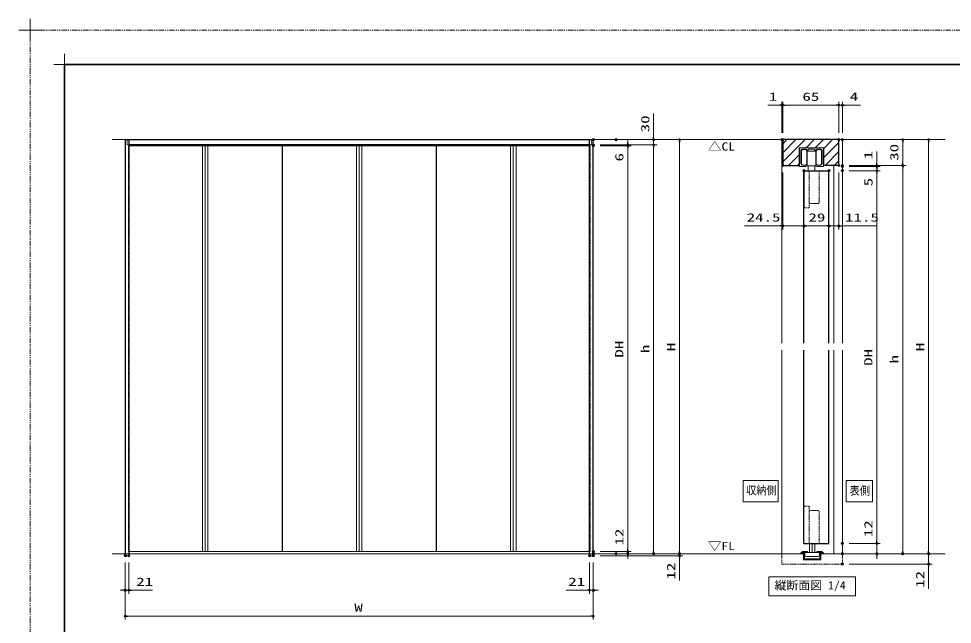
# Model space of a CAD drawing. Units: millimetres, scale not verified. Extents: x -1306 to 1306, y -607 to 607.
# Drawn here: x -1306 to -224, y -95 to 607 of the extents above; entities that cross this region are included whole.
import ezdxf
from ezdxf.enums import TextEntityAlignment as Align

# ---------------------------------------------------------------- set-up
doc = ezdxf.new("R2010")
doc.units = ezdxf.units.MM
doc.header["$LTSCALE"] = 5
doc.header["$PDMODE"] = 32
doc.header["$PDSIZE"] = 2.5
doc.linetypes.add('USER1', pattern=[2.5, 1.25, -0.25, 0.25, -0.25, 0.25, -0.25])
doc.linetypes.add('USER2', pattern=[0.375, 0.25, -0.125])
for name, color, linetype, lineweight in [('0-1_線(黄)', 2, 'Continuous', 15), ('0-3_陰線', 4, 'USER1', 9), ('0-B_点線(水)', 4, 'USER2', 9), ('0-D_線(白)', 7, 'Continuous', 30), ('1-0_線(水)', 4, 'Continuous', 9), ('1-1_寸法線', 3, 'Continuous', 13), ('1-2_ハッチング', 6, 'Continuous', 9), ('1-4_DEFPOINTS', 7, 'Continuous', 5), ('1-5_0', 3, 'Continuous', 25), ('1-6_点線(黄)', 2, 'USER2', 15), ('1-7_図面枠', 7, 'Continuous', 35), ('1-8_一般', 7, 'Continuous', 5)]:
    doc.layers.add(name, color=color, linetype=linetype, lineweight=lineweight)
doc.styles.add('ＭＳ ゴシック', font='')
doc.styles.get('ＭＳ ゴシック').set_extended_font_data('MS Gothic')

# ---------------------------------------------------------------- blocks, each defined once
blk = doc.blocks.new('_DOT')
at = {"layer": '1-5_0'}
blk.add_line((-2.5, 0), (-5, 0), dxfattribs=at)
for points in [[(0, 0), (-2.5, 0), (-2.48, 0.313)], [(0, 0), (-2.48, -0.313), (-2.5, 0)], [(0, 0), (-2.48, 0.313), (-2.421, 0.622)], [(0, 0), (-2.421, -0.622), (-2.48, -0.313)], [(0, 0), (-2.421, 0.622), (-2.324, 0.92)], [(0, 0), (-2.324, -0.92), (-2.421, -0.622)], [(0, 0), (-2.324, 0.92), (-2.191, 1.204)], [(0, 0), (-2.191, -1.204), (-2.324, -0.92)], [(0, 0), (-2.191, 1.204), (-2.023, 1.469)], [(0, 0), (-2.023, -1.469), (-2.191, -1.204)], [(0, 0), (-2.023, 1.469), (-1.822, 1.711)], [(0, 0), (-1.822, -1.711), (-2.023, -1.469)], [(0, 0), (-1.822, 1.711), (-1.594, 1.926)], [(0, 0), (-1.594, -1.926), (-1.822, -1.711)], [(0, 0), (-1.594, 1.926), (-1.34, 2.111)], [(0, 0), (-1.34, -2.111), (-1.594, -1.926)], [(0, 0), (-1.34, 2.111), (-1.064, 2.262)], [(0, 0), (-1.064, -2.262), (-1.34, -2.111)], [(0, 0), (-1.064, 2.262), (-0.773, 2.378)], [(0, 0), (-0.773, -2.378), (-1.064, -2.262)], [(0, 0), (-0.773, 2.378), (-0.468, 2.456)], [(0, 0), (-0.468, -2.456), (-0.773, -2.378)], [(0, 0), (-0.468, 2.456), (-0.157, 2.495)], [(0, 0), (-0.157, -2.495), (-0.468, -2.456)], [(0, 0), (-0.157, 2.495), (0.157, 2.495)], [(0, 0), (0.157, -2.495), (-0.157, -2.495)], [(0, 0), (0.157, 2.495), (0.468, 2.456)], [(0, 0), (0.468, 2.456), (0.773, 2.378)], [(0, 0), (0.773, 2.378), (1.064, 2.262)], [(0, 0), (1.064, 2.262), (1.34, 2.111)], [(0, 0), (1.34, 2.111), (1.594, 1.926)], [(0, 0), (1.594, 1.926), (1.822, 1.711)], [(0, 0), (1.822, 1.711), (2.023, 1.469)], [(0, 0), (2.023, 1.469), (2.191, 1.204)], [(0, 0), (2.191, 1.204), (2.324, 0.92)], [(0, 0), (2.324, 0.92), (2.421, 0.622)], [(0, 0), (2.421, 0.622), (2.48, 0.313)], [(0, 0), (2.48, 0.313), (2.5, 0)], [(0, 0), (0.468, -2.456), (0.157, -2.495)], [(0, 0), (0.773, -2.378), (0.468, -2.456)], [(0, 0), (1.064, -2.262), (0.773, -2.378)], [(0, 0), (1.34, -2.111), (1.064, -2.262)], [(0, 0), (1.594, -1.926), (1.34, -2.111)], [(0, 0), (1.822, -1.711), (1.594, -1.926)], [(0, 0), (2.023, -1.469), (1.822, -1.711)], [(0, 0), (2.191, -1.204), (2.023, -1.469)], [(0, 0), (2.324, -0.92), (2.191, -1.204)], [(0, 0), (2.421, -0.622), (2.324, -0.92)], [(0, 0), (2.48, -0.313), (2.421, -0.622)], [(0, 0), (2.5, 0), (2.48, -0.313)]]:
    blk.add_solid(points, dxfattribs=at)
blk = doc.blocks.new('グループ-13-1')
at = {"layer": '1-8_一般'}
for p, q in [((62041.6, -14029.5), (62041.6, -13365.5)), ((61709.6, -13697.5), (62373.6, -13697.5))]:
    blk.add_line(p, q, dxfattribs=at)

msp = doc.modelspace()

# ---------------------------------------------------------------- linework, layer by layer
at = {"layer": '0-1_線(黄)'}
for p, q in [((-1197.845, 467.006), (-232.32, 467.006)), ((-1197.845, -12.994), (-396.358, -12.994)), ((-376.358, -12.994), (-232.32, -12.994))]:
    msp.add_line(p, q, dxfattribs=at)
msp.add_lwpolyline([(-436.379, -39.994), (-336.153, -39.994), (-336.153, -61.829), (-436.379, -61.829)], close=True, dxfattribs=at)
at = {"layer": '0-3_陰線'}
for p in [(387.036, 594), (-1292.964, -594)]:
    msp.add_line(p, (-1292.964, 594), dxfattribs=at)
at = {"layer": '0-B_点線(水)'}
for p, q in [((-1179.101, -10.594), (-1179.101, 459.806)), ((-1178.501, 459.806), (-1179.101, 459.806)), ((-644.301, 459.806), (-643.701, 459.806)), ((-643.701, 459.806), (-643.701, -10.594)), ((-389.858, 388.006), (-389.858, 431.006)), ((-378.358, 394.006), (-378.358, 431.006)), ((-389.858, 393.006), (-379.358, 393.006)), ((-394.858, 388.006), (-389.858, 388.006)), ((-395.858, 40.955), (-395.858, -0.995)), ((-389.909, 36.955), (-379.358, 36.955)), ((-378.358, 35.955), (-378.358, -0.995)), ((-1178.501, -10.594), (-1179.101, -10.594)), ((-644.301, -10.594), (-643.701, -10.594)), ((-1182.701, -12.994), (-1182.701, -15.394)), ((-1182.701, -15.394), (-1178.501, -15.394)), ((-1178.501, -12.994), (-1178.501, -15.394)), ((-644.301, -12.994), (-644.301, -15.394)), ((-644.301, -15.394), (-640.101, -15.394)), ((-640.101, -15.394), (-640.101, -12.994))]:
    msp.add_line(p, q, dxfattribs=at)
for points in [[(-1178.501, 461.006), (-1180.501, 461.006), (-1180.501, 467.006)], [(-644.301, 461.006), (-642.301, 461.006), (-642.301, 467.006)], [(-395.858, 40.955), (-395.858, -0.995), (-378.358, -0.995)], [(-394.858, 41.955), (-389.858, 41.955), (-389.858, -0.995)]]:
    msp.add_lwpolyline(points, dxfattribs=at)
for centre, start, end in [((-379.358, 394.006), 270, 0), ((-394.858, 389.006), 180, 270), ((-394.858, 40.955), 90, 180), ((-379.358, 35.955), 0, 90)]:
    msp.add_arc(centre, 1, start, end, dxfattribs=at)
at = {"layer": '0-D_線(白)'}
for p, q in [((-1182.701, 467.006), (-1182.701, -12.994)), ((-1182.701, 467.006), (-640.101, 467.006)), ((-1178.501, 467.006), (-1178.501, -12.994)), ((-644.301, -12.994), (-644.301, 467.006)), ((-640.101, -12.994), (-640.101, 467.006)), ((-644.301, 461.006), (-1178.501, 461.006)), ((-420.358, 437.006), (-401.408, 437.006)), ((-355.358, 437.006), (-372.808, 437.006)), ((-395.858, 431.006), (-366.858, 431.006)), ((-395.858, 431.006), (-378.358, 431.006)), ((-395.858, 431.006), (-395.858, 389.006)), ((-395.858, 231.006), (-395.858, 431.006)), ((-366.858, 231.006), (-366.858, 431.006)), ((-395.858, -0.995), (-395.858, 223.006)), ((-366.858, -0.995), (-366.858, 223.006)), ((-395.858, -0.995), (-366.858, -0.995))]:
    msp.add_line(p, q, dxfattribs=at)
msp.add_lwpolyline([(-355.358, 437.006), (-355.358, 467.006), (-420.358, 467.006), (-420.358, 437.006)], dxfattribs=at)
at = {"layer": '1-0_線(水)'}
for p, q in [((-421.358, 467.006), (-421.358, 231.006)), ((-351.358, 467.006), (-351.358, 231.006)), ((-1000.901, 459.806), (-1178.501, 459.806)), ((-822.301, 459.806), (-1000.501, 459.806)), ((-644.301, 459.806), (-821.901, 459.806)), ((-401.108, 456.006), (-401.108, 436.506)), ((-374.608, 457.506), (-399.608, 457.506)), ((-393.208, 456.006), (-398.108, 456.006)), ((-392.208, 455.006), (-392.208, 454.306)), ((-391.008, 454.306), (-391.008, 455.706)), ((-387.408, 456.006), (-390.708, 456.006)), ((-387.108, 456.306), (-387.408, 456.006)), ((-383.208, 455.706), (-383.208, 454.306)), ((-382.008, 454.306), (-382.008, 455.006)), ((-376.108, 456.006), (-381.008, 456.006)), ((-373.108, 436.506), (-373.108, 456.006)), ((-399.608, 439.484), (-399.608, 454.506)), ((-398.708, 454.606), (-398.708, 438.406)), ((-392.708, 454.606), (-392.658, 454.606)), ((-392.708, 454.606), (-392.708, 438.406)), ((-392.708, 451.506), (-392.108, 451.506)), ((-382.108, 453.506), (-392.108, 453.506)), ((-392.108, 453.506), (-392.108, 436.506)), ((-391.308, 454.006), (-391.908, 454.006)), ((-382.308, 454.006), (-382.908, 454.006)), ((-382.108, 453.506), (-382.108, 436.506)), ((-381.508, 451.506), (-382.108, 451.506)), ((-375.508, 454.606), (-375.458, 454.606)), ((-375.508, 454.606), (-375.508, 438.406)), ((-374.608, 454.506), (-374.608, 439.484)), ((-393.608, 436.006), (-400.608, 436.006)), ((-398.708, 438.406), (-398.658, 438.406)), ((-392.708, 441.506), (-392.108, 441.506)), ((-392.608, 438.006), (-392.608, 437.006)), ((-382.108, 436.506), (-392.108, 436.506)), ((-382.108, 436.506), (-392.108, 436.506)), ((-391.108, 436.506), (-391.108, 431.006)), ((-383.108, 436.506), (-383.108, 431.006)), ((-381.508, 441.506), (-382.108, 441.506)), ((-381.608, 437.006), (-381.608, 438.006)), ((-373.608, 436.006), (-380.608, 436.006)), ((-361.358, 437.006), (-361.358, 231.006)), ((-421.358, 223.006), (-421.358, -12.994)), ((-361.358, 223.006), (-361.358, -12.994)), ((-351.358, 223.006), (-351.358, -12.994)), ((-1178.501, -10.594), (-1000.901, -10.594)), ((-1000.501, -10.594), (-822.301, -10.594)), ((-821.901, -10.594), (-644.301, -10.594)), ((-397.558, -10.485), (-400.358, -12.985)), ((-397.555, -10.485), (-391.858, -10.485)), ((-391.858, -10.485), (-391.858, -11.685)), ((-389.358, -0.995), (-389.358, -11.714)), ((-386.358, -0.995), (-386.358, -11.714)), ((-383.358, -0.995), (-383.358, -11.714)), ((-380.858, -10.485), (-377.858, -10.485)), ((-380.858, -10.485), (-380.858, -11.685)), ((-397.098, -11.685), (-394.858, -11.685)), ((-396.358, -11.685), (-396.358, -19.985)), ((-395.158, -11.685), (-395.158, -18.785)), ((-395.158, -18.785), (-377.558, -18.785)), ((-394.858, -11.685), (-394.858, -14.285)), ((-394.858, -11.685), (-377.858, -11.685)), ((-392.858, -16.285), (-379.858, -16.285)), ((-377.858, -11.685), (-377.858, -14.285)), ((-377.858, -11.685), (-375.616, -11.685)), ((-377.558, -11.685), (-377.558, -18.785)), ((-376.358, -11.685), (-376.358, -19.985)), ((-375.616, -11.685), (-374.149, -12.994)), ((-374.149, -12.994), (-372.347, -12.994))]:
    msp.add_line(p, q, dxfattribs=at)
for points in [[(-392.708, 454.606), (-392.754, 454.762), (-392.889, 454.913), (-393.11, 455.056), (-393.41, 455.184), (-393.78, 455.295), (-394.208, 455.385), (-394.682, 455.451), (-395.187, 455.492), (-395.708, 455.506), (-396.229, 455.492), (-396.734, 455.451), (-397.208, 455.385), (-397.637, 455.295), (-398.007, 455.184), (-398.306, 455.056), (-398.527, 454.913), (-398.663, 454.762), (-398.708, 454.606), (-398.658, 454.606)], [(-383.508, 456.006), (-386.808, 456.006), (-387.108, 456.306)], [(-375.508, 454.606), (-375.554, 454.762), (-375.689, 454.913), (-375.91, 455.056), (-376.21, 455.184), (-376.58, 455.295), (-377.008, 455.385), (-377.482, 455.451), (-377.987, 455.492), (-378.508, 455.506), (-379.029, 455.492), (-379.534, 455.451), (-380.008, 455.385), (-380.437, 455.295), (-380.807, 455.184), (-381.106, 455.056), (-381.327, 454.913), (-381.463, 454.762), (-381.508, 454.606), (-381.458, 454.606)], [(-381.508, 454.606), (-381.508, 438.406), (-381.458, 438.406)], [(-398.708, 438.406), (-398.663, 438.249), (-398.527, 438.098), (-398.306, 437.956), (-398.007, 437.827), (-397.637, 437.716), (-397.208, 437.626), (-396.734, 437.56), (-396.229, 437.519), (-395.708, 437.506), (-395.187, 437.519), (-394.682, 437.56), (-394.208, 437.626), (-393.78, 437.716), (-393.41, 437.827), (-393.11, 437.956), (-392.889, 438.098), (-392.754, 438.249), (-392.708, 438.406), (-392.658, 438.406)], [(-381.508, 438.406), (-381.463, 438.249), (-381.327, 438.098), (-381.106, 437.956), (-380.807, 437.827), (-380.437, 437.716), (-380.008, 437.626), (-379.534, 437.56), (-379.029, 437.519), (-378.508, 437.506), (-377.987, 437.519), (-377.482, 437.56), (-377.008, 437.626), (-376.58, 437.716), (-376.21, 437.827), (-375.91, 437.956), (-375.689, 438.098), (-375.554, 438.249), (-375.508, 438.406), (-375.458, 438.406)], [(-380.858, -10.485), (-375.158, -10.485), (-372.358, -12.985)], [(-397.101, -11.685), (-398.568, -12.994), (-400.369, -12.994)]]:
    msp.add_lwpolyline(points, dxfattribs=at)
for centre, radius, start, end in [((-399.608, 456.006), 1.5, 90, 180), ((-398.108, 454.506), 1.5, 90, 180), ((-393.208, 455.006), 1, 0, 90), ((-390.708, 455.706), 0.3, 90, 180), ((-383.508, 455.706), 0.3, 0, 90), ((-381.008, 455.006), 1, 90, 180), ((-376.108, 454.506), 1.5, 0, 90), ((-374.608, 456.006), 1.5, 0, 90), ((-391.908, 454.306), 0.3, 180, 270), ((-391.308, 454.306), 0.3, 270, 0), ((-382.908, 454.306), 0.3, 180, 270), ((-382.308, 454.306), 0.3, 270, 0), ((-400.608, 436.506), 0.5, 180, 270), ((-399.308, 439.484), 0.3, 180, 220.01096), ((-395.708, 442.506), 5, 220.00804, 301.8906), ((-393.608, 437.006), 1, 270, 0), ((-392.908, 438.006), 0.3, 0, 121.89403), ((-381.308, 438.006), 0.3, 58.10597, 180), ((-380.608, 437.006), 1, 180, 270), ((-378.508, 442.506), 5, 238.1094, 319.99196), ((-373.608, 436.506), 0.5, 270, 0), ((-392.858, -14.285), 2, 180, 270), ((-379.858, -14.285), 2, 270, 0)]:
    msp.add_arc(centre, radius, start, end, dxfattribs=at)
at = {"layer": '1-1_寸法線'}
for p, q in [((-421.358, 475.006), (-421.358, 511.006)), ((-420.358, 475.006), (-420.358, 511.006)), ((-420.358, 475.006), (-420.358, 511.006)), ((-355.358, 475.006), (-355.358, 511.006)), ((-355.358, 475.006), (-355.358, 511.006)), ((-351.358, 475.006), (-351.358, 511.006)), ((-424.358, 507.006), (-437.739, 507.006)), ((-420.358, 507.006), (-421.358, 507.006)), ((-417.358, 507.006), (-358.358, 507.006)), ((-417.358, 507.006), (-414.358, 507.006)), ((-358.358, 507.006), (-361.358, 507.006)), ((-355.358, 507.006), (-351.358, 507.006)), ((-348.358, 507.006), (-330.216, 507.006)), ((-570.101, 470.006), (-570.101, 497.196)), ((-632.101, 467.006), (-566.101, 467.006)), ((-605.701, 467.006), (-536.101, 467.006)), ((-600.101, 464.006), (-600.101, 467.006)), ((-570.101, 461.006), (-570.101, 467.006)), ((-347.358, 467.006), (-277.358, 467.006)), ((-343.358, 467.006), (-247.358, 467.006)), ((-1093.151, 459.806), (-1093.151, -10.594)), ((-1090.001, 459.806), (-1090.001, -10.594)), ((-1086.851, 459.806), (-1086.851, -10.594)), ((-1000.901, 459.806), (-1000.901, -10.594)), ((-1000.501, -10.594), (-1000.501, 459.806)), ((-914.551, 459.806), (-914.551, -10.594)), ((-911.401, 459.806), (-911.401, -10.594)), ((-908.251, 459.806), (-908.251, -10.594)), ((-822.301, 459.806), (-822.301, -10.594)), ((-821.901, -10.594), (-821.901, 459.806)), ((-735.951, 459.806), (-735.951, -10.594)), ((-732.801, 459.806), (-732.801, -10.594)), ((-729.651, 459.806), (-729.651, -10.594)), ((-632.101, 461.006), (-566.101, 461.006)), ((-632.101, 461.006), (-566.101, 461.006)), ((-632.101, 461.006), (-596.101, 461.006)), ((-632.101, 459.806), (-596.101, 459.806)), ((-632.101, 459.806), (-596.101, 459.806)), ((-600.101, 461.006), (-600.101, 459.806)), ((-600.101, 456.806), (-600.101, -7.594)), ((-600.101, 456.806), (-600.101, 439.615)), ((-570.101, 458.006), (-570.101, -9.994)), ((-570.101, 458.006), (-570.101, 455.006)), ((-540.101, 464.006), (-540.101, -9.994)), ((-281.358, 464.006), (-281.358, 440.006)), ((-251.358, 464.006), (-251.358, -9.994)), ((-311.358, 440.006), (-311.358, 453.387)), ((-343.358, 437.006), (-277.358, 437.006)), ((-343.358, 437.006), (-277.358, 437.006)), ((-343.358, 437.006), (-307.358, 437.006)), ((-343.358, 436.006), (-307.358, 436.006)), ((-343.358, 436.006), (-307.358, 436.006)), ((-311.358, 439.006), (-311.358, 442.006)), ((-311.358, 436.006), (-311.358, 437.006)), ((-311.358, 436.006), (-311.358, 431.006)), ((-311.358, 433.006), (-311.358, 430.006)), ((-281.358, 434.006), (-281.358, -9.994)), ((-420.358, 429.006), (-420.358, 363.006)), ((-395.858, 423.006), (-395.858, 363.006)), ((-395.858, 423.006), (-395.858, 363.006)), ((-366.858, 423.006), (-366.858, 363.006)), ((-366.858, 423.006), (-366.858, 363.006)), ((-355.358, 429.006), (-355.358, 363.006)), ((-343.358, 431.006), (-307.358, 431.006)), ((-343.358, 431.006), (-307.358, 431.006)), ((-311.358, 428.006), (-311.358, 2.005)), ((-311.358, 428.006), (-311.358, 410.339)), ((-423.358, 367.006), (-464.835, 367.006)), ((-395.858, 367.006), (-420.358, 367.006)), ((-392.858, 367.006), (-389.858, 367.006)), ((-392.858, 367.006), (-369.858, 367.006)), ((-369.858, 367.006), (-372.858, 367.006)), ((-366.858, 367.006), (-355.358, 367.006)), ((-352.358, 367.006), (-312.311, 367.006)), ((-311.358, 2.005), (-311.358, 27.767)), ((-600.101, -7.594), (-600.101, 18.167)), ((-632.101, -10.594), (-596.101, -10.594)), ((-632.101, -10.594), (-596.101, -10.594)), ((-600.101, -12.994), (-600.101, -10.594)), ((-540.101, -9.994), (-540.101, -6.994)), ((-343.358, -0.995), (-307.358, -0.995)), ((-343.358, -0.995), (-307.358, -0.995)), ((-311.358, -12.994), (-311.358, -0.995)), ((-251.358, -9.994), (-251.358, -6.994)), ((-632.101, -12.994), (-566.101, -12.994)), ((-632.101, -12.994), (-596.101, -12.994)), ((-632.101, -15.394), (-536.101, -15.394)), ((-605.701, -12.994), (-536.101, -12.994)), ((-605.701, -12.994), (-536.101, -12.994)), ((-600.101, -15.994), (-600.101, -18.994)), ((-540.101, -12.994), (-540.101, -15.394)), ((-540.101, -18.394), (-540.101, -44.156)), ((-396.358, -12.994), (-396.358, -19.985)), ((-396.358, -19.985), (-376.358, -19.985)), ((-376.358, -12.994), (-376.358, -19.985)), ((-343.358, -12.994), (-247.358, -12.994)), ((-343.358, -12.994), (-277.358, -12.994)), ((-343.358, -12.994), (-307.358, -12.994)), ((-343.358, -12.994), (-247.358, -12.994)), ((-311.358, -15.994), (-311.358, -18.994)), ((-251.358, -12.994), (-251.358, -24.994)), ((-1182.701, -23.394), (-1182.701, -89.394)), ((-1182.701, -23.394), (-1182.701, -59.394)), ((-1178.501, -23.394), (-1178.501, -59.394)), ((-644.301, -23.394), (-644.301, -59.394)), ((-640.101, -23.394), (-640.101, -89.394)), ((-640.101, -23.394), (-640.101, -59.394)), ((-343.358, -24.994), (-247.358, -24.994)), ((-251.358, -27.994), (-251.358, -53.756)), ((-1185.701, -55.394), (-1188.701, -55.394)), ((-1182.701, -55.394), (-1178.501, -55.394)), ((-1175.501, -55.394), (-1151.167, -55.394)), ((-647.301, -55.394), (-671.634, -55.394)), ((-640.101, -55.394), (-644.301, -55.394)), ((-637.101, -55.394), (-634.101, -55.394)), ((-643.101, -85.394), (-1179.701, -85.394))]:
    msp.add_line(p, q, dxfattribs=at)
msp.add_lwpolyline([(-372.808, 437.006), (-372.808, 457.506), (-401.408, 457.506), (-401.408, 437.006)], dxfattribs=at)
for points in [[(-466.212, 47.302), (-466.212, 71.82), (-425.927, 71.82), (-425.927, 47.302)], [(-347.004, 47.302), (-347.004, 71.82), (-316.317, 71.82), (-316.317, 47.302)]]:
    msp.add_lwpolyline(points, close=True, dxfattribs=at)
msp.add_arc((-374.908, 439.484), 0.3, 319.98904, 0, dxfattribs=at)
at = {"layer": '1-2_ハッチング'}
for p, q in [((-420.358, 462.339), (-415.692, 467.006)), ((-420.358, 451.733), (-405.086, 467.006)), ((-420.358, 441.126), (-394.479, 467.006)), ((-393.372, 457.506), (-383.872, 467.006)), ((-382.766, 457.506), (-373.266, 467.006)), ((-372.808, 456.856), (-362.659, 467.006)), ((-372.808, 446.25), (-355.358, 463.7)), ((-413.872, 437.006), (-401.408, 449.47)), ((-371.446, 437.006), (-355.358, 453.093)), ((-403.266, 437.006), (-401.408, 438.863)), ((-360.839, 437.006), (-355.358, 442.487))]:
    msp.add_line(p, q, dxfattribs=at)
at = {"layer": '1-4_DEFPOINTS'}
for p, q in [((-1252.964, 541.55), (-1252.964, 566.45)), ((-1265.414, 554), (-1240.514, 554))]:
    msp.add_line(p, q, dxfattribs=at)
for p in [(-421.358, 507.006), (-355.358, 507.006), (-351.358, 507.006), (-640.101, 467.006), (-613.701, 467.006), (-570.101, 467.006), (-421.358, 467.006), (-420.358, 467.006), (-355.358, 467.006), (-355.358, 467.006), (-351.358, 467.006), (-351.358, 467.006), (-640.101, 461.006), (-640.101, 459.806), (-600.101, 459.806), (-420.358, 437.006), (-355.358, 437.006), (-351.358, 437.006), (-351.358, 436.006), (-311.358, 436.006), (-281.358, 437.006), (-395.858, 431.006), (-366.858, 431.006), (-351.358, 431.006), (-311.358, 431.006), (-395.858, 367.006), (-366.858, 367.006), (-355.358, 367.006), (-351.358, -0.995), (-311.358, -0.995), (-640.101, -10.594), (-600.101, -10.594), (-1182.701, -15.394), (-1178.501, -15.394), (-644.301, -15.394), (-640.101, -12.994), (-640.101, -15.394), (-640.101, -15.394), (-613.701, -12.994), (-600.101, -12.994), (-570.101, -12.994), (-540.101, -12.994), (-540.101, -15.394), (-351.358, -12.994), (-311.358, -12.994), (-281.358, -12.994), (-251.358, -12.994), (-351.358, -24.994), (-251.358, -24.994), (-1182.701, -55.394), (-640.101, -55.394), (-1182.701, -85.394)]:
    msp.add_point(p, dxfattribs=at)
at = {"layer": '1-6_点線(黄)'}
for p, q in [((-421.358, -12.994), (-421.358, -24.994)), ((-351.358, -12.994), (-351.358, -24.994)), ((-421.358, -24.994), (-351.358, -24.994))]:
    msp.add_line(p, q, dxfattribs=at)
at = {"layer": '1-7_図面枠'}
msp.add_lwpolyline([(-1252.964, -554), (347.036, -554), (347.036, 554), (-1252.964, 554)], close=True, dxfattribs=at)

# ---------------------------------------------------------------- block references
at = {"layer": '0-3_陰線', "xscale": 0.04, "yscale": 0.04}
msp.add_blockref('グループ-13-1', (-3774.629, 1141.9), dxfattribs=at)
at = {"layer": '1-1_寸法線', "xscale": 0.6, "yscale": 0.6}
for p in [(-421.358, 507.006), (-355.358, 507.006), (-355.358, 507.006), (-420.358, 367.006), (-366.858, 367.006), (-366.858, 367.006), (-1182.701, -55.394), (-644.301, -55.394), (-640.101, -85.394)]:
    msp.add_blockref('_DOT', p, dxfattribs=at)
for p, rotation in [((-420.358, 507.006), 180), ((-420.358, 507.006), 180), ((-351.358, 507.006), 180), ((-570.101, 467.006), 270), ((-540.101, 467.006), 90), ((-281.358, 467.006), 90), ((-251.358, 467.006), 90), ((-600.101, 461.006), 270), ((-600.101, 459.806), 90), ((-600.101, 459.806), 90), ((-570.101, 461.006), 90), ((-570.101, 461.006), 90), ((-311.358, 437.006), 270), ((-311.358, 436.006), 270), ((-311.358, 436.006), 90), ((-281.358, 437.006), 270), ((-281.358, 437.006), 90), ((-311.358, 431.006), 90), ((-311.358, 431.006), 90), ((-395.858, 367.006), 180), ((-395.858, 367.006), 180), ((-355.358, 367.006), 180), ((-311.358, -0.995), 270), ((-311.358, -0.995), 270), ((-600.101, -10.594), 270), ((-600.101, -10.594), 270), ((-570.101, -12.994), 270), ((-540.101, -12.994), 270), ((-540.101, -12.994), 270), ((-281.358, -12.994), 270), ((-251.358, -12.994), 270), ((-251.358, -12.994), 270), ((-600.101, -12.994), 90), ((-540.101, -15.394), 90), ((-311.358, -12.994), 90), ((-251.358, -24.994), 90), ((-1178.501, -55.394), 180), ((-640.101, -55.394), 180), ((-1182.701, -85.394), 180)]:
    msp.add_blockref('_DOT', p, dxfattribs=dict(at, rotation=rotation))

# ---------------------------------------------------------------- texts
at = {"layer": '0-1_線(黄)', "style": 'ＭＳ ゴシック'}
for s, width, p in [('△CL', 1.2, (-507.177, 451.431)), ('▽FL', 1.2, (-507.214, -11.771)), ('縦断面図 1/4', 1.05, (-429.824, -57.373))]:
    msp.add_text(s, height=9.604, dxfattribs=dict(at, width=width)).set_placement(p, align=Align.BOTTOM_LEFT)
at = {"layer": '1-1_寸法線', "style": 'ＭＳ ゴシック'}
for s, width, p in [('1', 1.5, (-436.597, 509.155)), ('65', 1.5, (-397.62, 509.155)), ('4', 1.5, (-342.787, 509.155)), ('24.5', 1.5, (-462.263, 369.155)), ('29', 1.5, (-390.644, 369.155)), ('11.5', 1.5, (-348.216, 369.155)), ('収納側', 0.9, (-462.907, 52.688)), ('表側', 0.9, (-342.885, 52.32)), ('21', 1.5, (-1169.929, -53.245)), ('21', 1.5, (-669.063, -53.245)), ('W', 1.5, (-917.115, -83.245))]:
    msp.add_text(s, height=9.604, dxfattribs=dict(at, width=width)).set_placement(p, align=Align.BOTTOM_LEFT)
at = {"layer": '1-1_寸法線', "style": 'ＭＳ ゴシック', "width": 1.5}
for s, p in [('30', (-572.25, 475.577)), ('30', (-283.508, 442.482)), ('6', (-602.25, 441.71)), ('1', (-313.508, 444.148)), ('5', (-313.508, 412.91)), ('DH', (-602.25, 214.367)), ('h', (-572.25, 219.482)), ('H', (-542.25, 221.767)), ('H', (-253.508, 221.767)), ('DH', (-313.508, 204.767)), ('h', (-283.508, 207.482)), ('12', (-313.508, 6.148)), ('12', (-602.25, -3.452)), ('12', (-542.25, -43.013)), ('12', (-253.508, -52.613))]:
    msp.add_text(s, height=9.604, rotation=90, dxfattribs=at).set_placement(p, align=Align.BOTTOM_LEFT)

doc.saveas('drawing.dxf')
